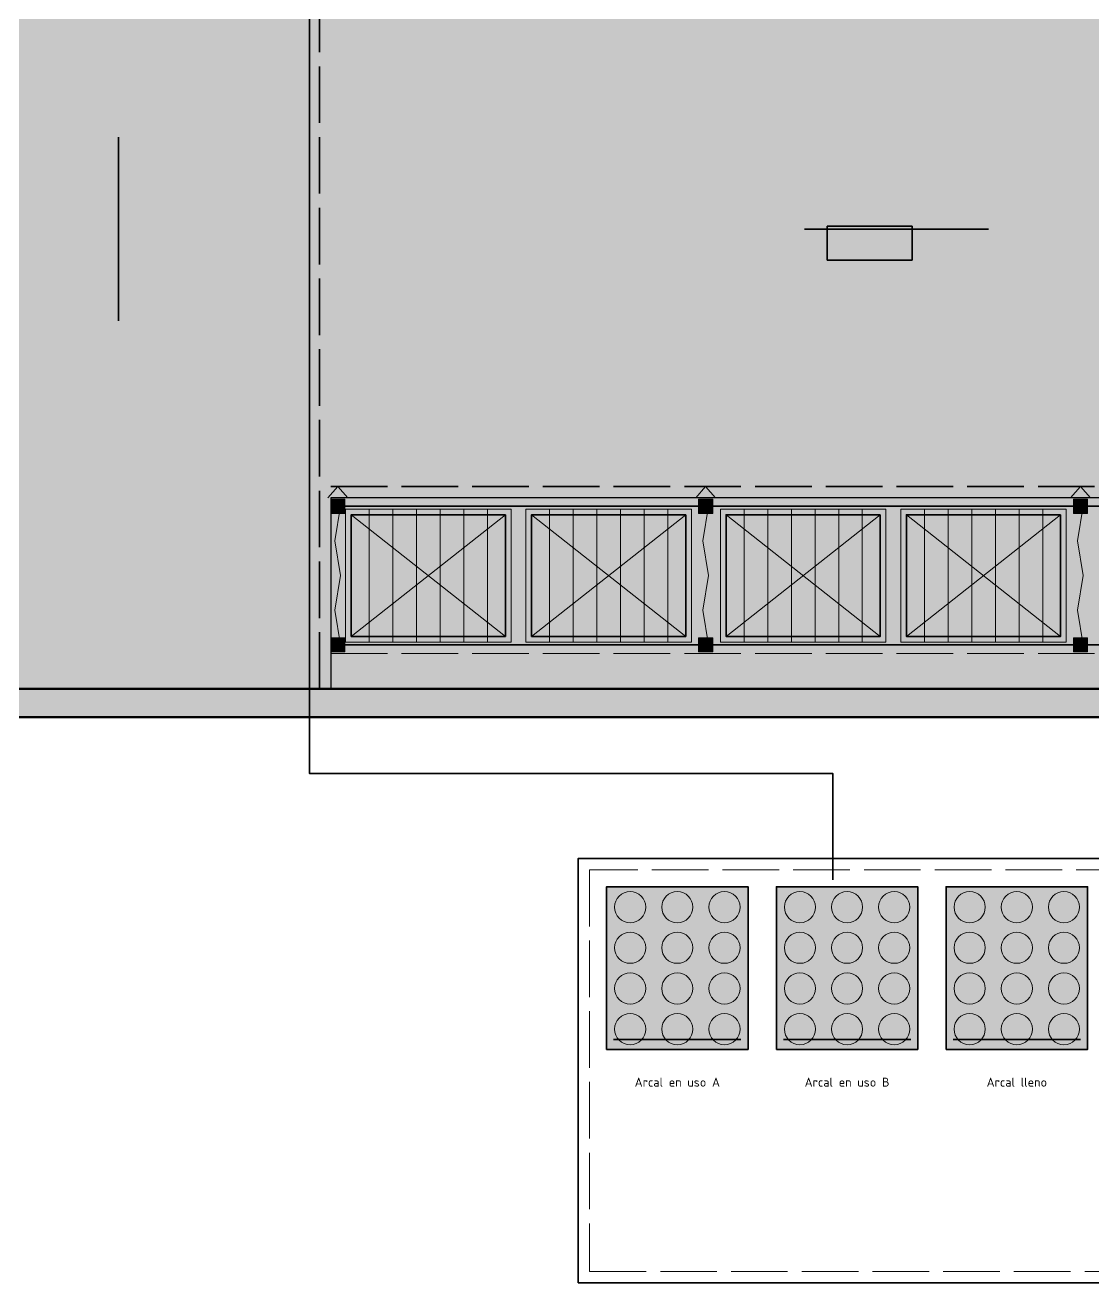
# Model space of a CAD drawing. Header units: millimetres. Extents: x 0 to 1189, y 0 to 841.
# Drawn here: x 678.9 to 754.4, y 126 to 214.9 of the extents above; entities that cross this region are included whole.
import ezdxf
from ezdxf.enums import TextEntityAlignment as Align

# ---------------------------------------------------------------- set-up
doc = ezdxf.new("R2010")
doc.units = ezdxf.units.MM
doc.linetypes.add('IRAM-E-TRAZOS', pattern=[5, 4, -1])
for name, color, linetype, lineweight in [('A-ABERTURA', 7, 'CONTINUOUS', 25), ('A-COLUMNA', 7, 'CONTINUOUS', 50), ('A-EQUIPO-FINO', 8, 'CONTINUOUS', 13), ('A-EQUIPO-OCULTO', 8, 'IRAM-E-TRAZOS', 13), ('A-EQUIPO-RELLENO', 9, 'CONTINUOUS', 13), ('A-EXTERIOR', 8, 'CONTINUOUS', 25), ('A-MURO', 7, 'CONTINUOUS', 50), ('A-RELLENO', 9, 'CONTINUOUS', 13), ('A-SECTOR', 1, 'CONTINUOUS', 25), ('A-SEGURIDAD', 1, 'IRAM-E-TRAZOS', 18), ('A-TEXTO', 7, 'CONTINUOUS', 18), ('I-SOLD', 211, 'CONTINUOUS', 35), ('S-ESCAPE', 3, 'CONTINUOUS', 35)]:
    doc.layers.add(name, color=color, linetype=linetype, lineweight=lineweight)
doc.layers.add('A-EQUIPO', color=30, linetype='CONTINUOUS', lineweight=35, true_color=0xe67800)
doc.layers.add('A-PASILLO', color=2, linetype='IRAM-E-TRAZOS', lineweight=35, true_color=0xd7a500)
doc.styles.add('ISO3098', font='isocpeur.ttf')

msp = doc.modelspace()

# ---------------------------------------------------------------- hatches: boundary and pattern name
at = {"layer": 'A-COLUMNA', "true_color": 0x000000}
h = msp.add_hatch(color=7, dxfattribs=at)
h.dxf.hatch_style = 1
h.paths.add_polyline_path([(699, 166), (703, 166), (703, 170), (699, 170)])
at = {"layer": 'A-EQUIPO-RELLENO', "true_color": 0x969ba0}
h = msp.add_hatch(color=7, dxfattribs=at)
h.dxf.hatch_style = 1
h.paths.add_polyline_path([(701.5, 181.4), (700.5, 181.4), (700.5, 180.4), (701.5, 180.4)])
h = msp.add_hatch(color=7, dxfattribs=at)
h.dxf.hatch_style = 1
h.paths.add_polyline_path([(727.5, 181.4), (726.5, 181.4), (726.5, 180.4), (727.5, 180.4)])
h = msp.add_hatch(color=7, dxfattribs=at)
h.dxf.hatch_style = 1
h.paths.add_polyline_path([(754, 181.4), (753, 181.4), (753, 180.4), (754, 180.4)])
at = {"layer": 'A-EQUIPO-RELLENO', "true_color": 0xeedec0}
h = msp.add_hatch(color=7, dxfattribs=at)
h.dxf.hatch_style = 1
h.paths.add_polyline_path([(713.25, 180.7), (701.55, 180.7), (701.55, 171.3), (713.25, 171.3)])
h = msp.add_hatch(color=7, dxfattribs=at)
h.dxf.hatch_style = 1
h.paths.add_polyline_path([(726, 180.7), (714.3, 180.7), (714.3, 171.3), (726, 171.3)])
h = msp.add_hatch(color=7, dxfattribs=at)
h.dxf.hatch_style = 1
h.paths.add_polyline_path([(739.75, 180.7), (728.05, 180.7), (728.05, 171.3), (739.75, 171.3)])
h = msp.add_hatch(color=7, dxfattribs=at)
h.dxf.hatch_style = 1
h.paths.add_polyline_path([(752.5, 180.7), (740.8, 180.7), (740.8, 171.3), (752.5, 171.3)])
at = {"layer": 'A-EQUIPO-RELLENO', "true_color": 0x969ba0}
h = msp.add_hatch(color=7, dxfattribs=at)
h.dxf.hatch_style = 1
h.paths.add_polyline_path([(701.5, 171.6), (700.5, 171.6), (700.5, 170.6), (701.5, 170.6)])
h = msp.add_hatch(color=7, dxfattribs=at)
h.dxf.hatch_style = 1
h.paths.add_polyline_path([(727.5, 171.6), (726.5, 171.6), (726.5, 170.6), (727.5, 170.6)])
h = msp.add_hatch(color=7, dxfattribs=at)
h.dxf.hatch_style = 1
h.paths.add_polyline_path([(754, 171.6), (753, 171.6), (753, 170.6), (754, 170.6)])
at = {"layer": 'A-EQUIPO-RELLENO', "true_color": 0xecece4}
h = msp.add_hatch(color=7, dxfattribs=at)
h.dxf.hatch_style = 1
h.paths.add_polyline_path([(720, 142.5), (730, 142.5), (730, 154), (720, 154)])
h = msp.add_hatch(color=7, dxfattribs=at)
h.dxf.hatch_style = 1
h.paths.add_polyline_path([(732, 142.5), (742, 142.5), (742, 154), (732, 154)])
h = msp.add_hatch(color=7, dxfattribs=at)
h.dxf.hatch_style = 1
h.paths.add_polyline_path([(744, 142.5), (754, 142.5), (754, 154), (744, 154)])
at = {"layer": 'A-EQUIPO-RELLENO', "true_color": 0x96b4d2}
h = msp.add_hatch(color=7, dxfattribs=at)
h.dxf.hatch_style = 1
h.paths.add_polyline_path([(722.767, 152.562), (722.729, 152.847), (722.619, 153.113), (722.444, 153.34), (722.217, 153.515), (721.951, 153.625), (721.667, 153.662), (721.382, 153.625), (721.117, 153.515), (720.889, 153.34), (720.714, 153.113), (720.604, 152.847), (720.567, 152.562), (720.604, 152.278), (720.714, 152.012), (720.889, 151.785), (721.117, 151.61), (721.382, 151.5), (721.667, 151.463), (721.951, 151.5), (722.217, 151.61), (722.444, 151.785), (722.619, 152.012), (722.729, 152.278)])
h = msp.add_hatch(color=7, dxfattribs=at)
h.dxf.hatch_style = 1
h.paths.add_polyline_path([(726.1, 152.562), (726.063, 152.847), (725.953, 153.113), (725.778, 153.34), (725.55, 153.515), (725.285, 153.625), (725, 153.662), (724.715, 153.625), (724.45, 153.515), (724.222, 153.34), (724.047, 153.113), (723.937, 152.847), (723.9, 152.562), (723.937, 152.278), (724.047, 152.012), (724.222, 151.785), (724.45, 151.61), (724.715, 151.5), (725, 151.463), (725.285, 151.5), (725.55, 151.61), (725.778, 151.785), (725.953, 152.012), (726.063, 152.278)])
h = msp.add_hatch(color=7, dxfattribs=at)
h.dxf.hatch_style = 1
h.paths.add_polyline_path([(729.433, 152.562), (729.396, 152.847), (729.286, 153.113), (729.111, 153.34), (728.883, 153.515), (728.618, 153.625), (728.333, 153.662), (728.049, 153.625), (727.783, 153.515), (727.556, 153.34), (727.381, 153.113), (727.271, 152.847), (727.233, 152.562), (727.271, 152.278), (727.381, 152.012), (727.556, 151.785), (727.783, 151.61), (728.049, 151.5), (728.333, 151.463), (728.618, 151.5), (728.883, 151.61), (729.111, 151.785), (729.286, 152.012), (729.396, 152.278)])
h = msp.add_hatch(color=7, dxfattribs=at)
h.dxf.hatch_style = 1
h.paths.add_polyline_path([(734.767, 152.562), (734.729, 152.847), (734.619, 153.113), (734.444, 153.34), (734.217, 153.515), (733.951, 153.625), (733.667, 153.662), (733.382, 153.625), (733.117, 153.515), (732.889, 153.34), (732.714, 153.113), (732.604, 152.847), (732.567, 152.562), (732.604, 152.278), (732.714, 152.012), (732.889, 151.785), (733.117, 151.61), (733.382, 151.5), (733.667, 151.463), (733.951, 151.5), (734.217, 151.61), (734.444, 151.785), (734.619, 152.012), (734.729, 152.278)])
h = msp.add_hatch(color=7, dxfattribs=at)
h.dxf.hatch_style = 1
h.paths.add_polyline_path([(738.1, 152.562), (738.063, 152.847), (737.953, 153.113), (737.778, 153.34), (737.55, 153.515), (737.285, 153.625), (737, 153.662), (736.715, 153.625), (736.45, 153.515), (736.222, 153.34), (736.047, 153.113), (735.937, 152.847), (735.9, 152.562), (735.937, 152.278), (736.047, 152.012), (736.222, 151.785), (736.45, 151.61), (736.715, 151.5), (737, 151.463), (737.285, 151.5), (737.55, 151.61), (737.778, 151.785), (737.953, 152.012), (738.063, 152.278)])
h = msp.add_hatch(color=7, dxfattribs=at)
h.dxf.hatch_style = 1
h.paths.add_polyline_path([(741.433, 152.562), (741.396, 152.847), (741.286, 153.113), (741.111, 153.34), (740.883, 153.515), (740.618, 153.625), (740.333, 153.662), (740.049, 153.625), (739.783, 153.515), (739.556, 153.34), (739.381, 153.113), (739.271, 152.847), (739.233, 152.562), (739.271, 152.278), (739.381, 152.012), (739.556, 151.785), (739.783, 151.61), (740.049, 151.5), (740.333, 151.463), (740.618, 151.5), (740.883, 151.61), (741.111, 151.785), (741.286, 152.012), (741.396, 152.278)])
h = msp.add_hatch(color=7, dxfattribs=at)
h.dxf.hatch_style = 1
h.paths.add_polyline_path([(746.767, 152.562), (746.729, 152.847), (746.619, 153.113), (746.444, 153.34), (746.217, 153.515), (745.951, 153.625), (745.667, 153.662), (745.382, 153.625), (745.117, 153.515), (744.889, 153.34), (744.714, 153.113), (744.604, 152.847), (744.567, 152.562), (744.604, 152.278), (744.714, 152.012), (744.889, 151.785), (745.117, 151.61), (745.382, 151.5), (745.667, 151.463), (745.951, 151.5), (746.217, 151.61), (746.444, 151.785), (746.619, 152.012), (746.729, 152.278)])
h = msp.add_hatch(color=7, dxfattribs=at)
h.dxf.hatch_style = 1
h.paths.add_polyline_path([(750.1, 152.562), (750.063, 152.847), (749.953, 153.113), (749.778, 153.34), (749.55, 153.515), (749.285, 153.625), (749, 153.662), (748.715, 153.625), (748.45, 153.515), (748.222, 153.34), (748.047, 153.113), (747.937, 152.847), (747.9, 152.562), (747.937, 152.278), (748.047, 152.012), (748.222, 151.785), (748.45, 151.61), (748.715, 151.5), (749, 151.463), (749.285, 151.5), (749.55, 151.61), (749.778, 151.785), (749.953, 152.012), (750.063, 152.278)])
h = msp.add_hatch(color=7, dxfattribs=at)
h.dxf.hatch_style = 1
h.paths.add_polyline_path([(753.433, 152.562), (753.396, 152.847), (753.286, 153.113), (753.111, 153.34), (752.883, 153.515), (752.618, 153.625), (752.333, 153.662), (752.049, 153.625), (751.783, 153.515), (751.556, 153.34), (751.381, 153.113), (751.271, 152.847), (751.233, 152.562), (751.271, 152.278), (751.381, 152.012), (751.556, 151.785), (751.783, 151.61), (752.049, 151.5), (752.333, 151.463), (752.618, 151.5), (752.883, 151.61), (753.111, 151.785), (753.286, 152.012), (753.396, 152.278)])
h = msp.add_hatch(color=7, dxfattribs=at)
h.dxf.hatch_style = 1
h.paths.add_polyline_path([(722.767, 149.688), (722.729, 149.972), (722.619, 150.237), (722.444, 150.465), (722.217, 150.64), (721.951, 150.75), (721.667, 150.787), (721.382, 150.75), (721.117, 150.64), (720.889, 150.465), (720.714, 150.237), (720.604, 149.972), (720.567, 149.688), (720.604, 149.403), (720.714, 149.137), (720.889, 148.91), (721.117, 148.735), (721.382, 148.625), (721.667, 148.588), (721.951, 148.625), (722.217, 148.735), (722.444, 148.91), (722.619, 149.137), (722.729, 149.403)])
h = msp.add_hatch(color=7, dxfattribs=at)
h.dxf.hatch_style = 1
h.paths.add_polyline_path([(726.1, 149.688), (726.063, 149.972), (725.953, 150.237), (725.778, 150.465), (725.55, 150.64), (725.285, 150.75), (725, 150.787), (724.715, 150.75), (724.45, 150.64), (724.222, 150.465), (724.047, 150.237), (723.937, 149.972), (723.9, 149.688), (723.937, 149.403), (724.047, 149.137), (724.222, 148.91), (724.45, 148.735), (724.715, 148.625), (725, 148.588), (725.285, 148.625), (725.55, 148.735), (725.778, 148.91), (725.953, 149.137), (726.063, 149.403)])
h = msp.add_hatch(color=7, dxfattribs=at)
h.dxf.hatch_style = 1
h.paths.add_polyline_path([(729.433, 149.688), (729.396, 149.972), (729.286, 150.237), (729.111, 150.465), (728.883, 150.64), (728.618, 150.75), (728.333, 150.787), (728.049, 150.75), (727.783, 150.64), (727.556, 150.465), (727.381, 150.237), (727.271, 149.972), (727.233, 149.688), (727.271, 149.403), (727.381, 149.137), (727.556, 148.91), (727.783, 148.735), (728.049, 148.625), (728.333, 148.588), (728.618, 148.625), (728.883, 148.735), (729.111, 148.91), (729.286, 149.137), (729.396, 149.403)])
h = msp.add_hatch(color=7, dxfattribs=at)
h.dxf.hatch_style = 1
h.paths.add_polyline_path([(734.767, 149.688), (734.729, 149.972), (734.619, 150.237), (734.444, 150.465), (734.217, 150.64), (733.951, 150.75), (733.667, 150.787), (733.382, 150.75), (733.117, 150.64), (732.889, 150.465), (732.714, 150.237), (732.604, 149.972), (732.567, 149.688), (732.604, 149.403), (732.714, 149.137), (732.889, 148.91), (733.117, 148.735), (733.382, 148.625), (733.667, 148.588), (733.951, 148.625), (734.217, 148.735), (734.444, 148.91), (734.619, 149.137), (734.729, 149.403)])
h = msp.add_hatch(color=7, dxfattribs=at)
h.dxf.hatch_style = 1
h.paths.add_polyline_path([(738.1, 149.688), (738.063, 149.972), (737.953, 150.237), (737.778, 150.465), (737.55, 150.64), (737.285, 150.75), (737, 150.787), (736.715, 150.75), (736.45, 150.64), (736.222, 150.465), (736.047, 150.237), (735.937, 149.972), (735.9, 149.688), (735.937, 149.403), (736.047, 149.137), (736.222, 148.91), (736.45, 148.735), (736.715, 148.625), (737, 148.588), (737.285, 148.625), (737.55, 148.735), (737.778, 148.91), (737.953, 149.137), (738.063, 149.403)])
h = msp.add_hatch(color=7, dxfattribs=at)
h.dxf.hatch_style = 1
h.paths.add_polyline_path([(741.433, 149.688), (741.396, 149.972), (741.286, 150.237), (741.111, 150.465), (740.883, 150.64), (740.618, 150.75), (740.333, 150.787), (740.049, 150.75), (739.783, 150.64), (739.556, 150.465), (739.381, 150.237), (739.271, 149.972), (739.233, 149.688), (739.271, 149.403), (739.381, 149.137), (739.556, 148.91), (739.783, 148.735), (740.049, 148.625), (740.333, 148.588), (740.618, 148.625), (740.883, 148.735), (741.111, 148.91), (741.286, 149.137), (741.396, 149.403)])
h = msp.add_hatch(color=7, dxfattribs=at)
h.dxf.hatch_style = 1
h.paths.add_polyline_path([(746.767, 149.688), (746.729, 149.972), (746.619, 150.237), (746.444, 150.465), (746.217, 150.64), (745.951, 150.75), (745.667, 150.787), (745.382, 150.75), (745.117, 150.64), (744.889, 150.465), (744.714, 150.237), (744.604, 149.972), (744.567, 149.688), (744.604, 149.403), (744.714, 149.137), (744.889, 148.91), (745.117, 148.735), (745.382, 148.625), (745.667, 148.588), (745.951, 148.625), (746.217, 148.735), (746.444, 148.91), (746.619, 149.137), (746.729, 149.403)])
h = msp.add_hatch(color=7, dxfattribs=at)
h.dxf.hatch_style = 1
h.paths.add_polyline_path([(750.1, 149.688), (750.063, 149.972), (749.953, 150.237), (749.778, 150.465), (749.55, 150.64), (749.285, 150.75), (749, 150.787), (748.715, 150.75), (748.45, 150.64), (748.222, 150.465), (748.047, 150.237), (747.937, 149.972), (747.9, 149.688), (747.937, 149.403), (748.047, 149.137), (748.222, 148.91), (748.45, 148.735), (748.715, 148.625), (749, 148.588), (749.285, 148.625), (749.55, 148.735), (749.778, 148.91), (749.953, 149.137), (750.063, 149.403)])
h = msp.add_hatch(color=7, dxfattribs=at)
h.dxf.hatch_style = 1
h.paths.add_polyline_path([(753.433, 149.688), (753.396, 149.972), (753.286, 150.237), (753.111, 150.465), (752.883, 150.64), (752.618, 150.75), (752.333, 150.787), (752.049, 150.75), (751.783, 150.64), (751.556, 150.465), (751.381, 150.237), (751.271, 149.972), (751.233, 149.688), (751.271, 149.403), (751.381, 149.137), (751.556, 148.91), (751.783, 148.735), (752.049, 148.625), (752.333, 148.588), (752.618, 148.625), (752.883, 148.735), (753.111, 148.91), (753.286, 149.137), (753.396, 149.403)])
h = msp.add_hatch(color=7, dxfattribs=at)
h.dxf.hatch_style = 1
h.paths.add_polyline_path([(722.767, 146.812), (722.729, 147.097), (722.619, 147.362), (722.444, 147.59), (722.217, 147.765), (721.951, 147.875), (721.667, 147.913), (721.382, 147.875), (721.117, 147.765), (720.889, 147.59), (720.714, 147.362), (720.604, 147.097), (720.567, 146.812), (720.604, 146.528), (720.714, 146.262), (720.889, 146.035), (721.117, 145.86), (721.382, 145.75), (721.667, 145.713), (721.951, 145.75), (722.217, 145.86), (722.444, 146.035), (722.619, 146.262), (722.729, 146.528)])
h = msp.add_hatch(color=7, dxfattribs=at)
h.dxf.hatch_style = 1
h.paths.add_polyline_path([(726.1, 146.812), (726.063, 147.097), (725.953, 147.362), (725.778, 147.59), (725.55, 147.765), (725.285, 147.875), (725, 147.913), (724.715, 147.875), (724.45, 147.765), (724.222, 147.59), (724.047, 147.362), (723.937, 147.097), (723.9, 146.812), (723.937, 146.528), (724.047, 146.262), (724.222, 146.035), (724.45, 145.86), (724.715, 145.75), (725, 145.713), (725.285, 145.75), (725.55, 145.86), (725.778, 146.035), (725.953, 146.262), (726.063, 146.528)])
h = msp.add_hatch(color=7, dxfattribs=at)
h.dxf.hatch_style = 1
h.paths.add_polyline_path([(729.433, 146.812), (729.396, 147.097), (729.286, 147.362), (729.111, 147.59), (728.883, 147.765), (728.618, 147.875), (728.333, 147.913), (728.049, 147.875), (727.783, 147.765), (727.556, 147.59), (727.381, 147.362), (727.271, 147.097), (727.233, 146.812), (727.271, 146.528), (727.381, 146.262), (727.556, 146.035), (727.783, 145.86), (728.049, 145.75), (728.333, 145.713), (728.618, 145.75), (728.883, 145.86), (729.111, 146.035), (729.286, 146.262), (729.396, 146.528)])
h = msp.add_hatch(color=7, dxfattribs=at)
h.dxf.hatch_style = 1
h.paths.add_polyline_path([(734.767, 146.812), (734.729, 147.097), (734.619, 147.362), (734.444, 147.59), (734.217, 147.765), (733.951, 147.875), (733.667, 147.913), (733.382, 147.875), (733.117, 147.765), (732.889, 147.59), (732.714, 147.362), (732.604, 147.097), (732.567, 146.812), (732.604, 146.528), (732.714, 146.262), (732.889, 146.035), (733.117, 145.86), (733.382, 145.75), (733.667, 145.713), (733.951, 145.75), (734.217, 145.86), (734.444, 146.035), (734.619, 146.262), (734.729, 146.528)])
h = msp.add_hatch(color=7, dxfattribs=at)
h.dxf.hatch_style = 1
h.paths.add_polyline_path([(738.1, 146.812), (738.063, 147.097), (737.953, 147.362), (737.778, 147.59), (737.55, 147.765), (737.285, 147.875), (737, 147.913), (736.715, 147.875), (736.45, 147.765), (736.222, 147.59), (736.047, 147.362), (735.937, 147.097), (735.9, 146.812), (735.937, 146.528), (736.047, 146.262), (736.222, 146.035), (736.45, 145.86), (736.715, 145.75), (737, 145.713), (737.285, 145.75), (737.55, 145.86), (737.778, 146.035), (737.953, 146.262), (738.063, 146.528)])
h = msp.add_hatch(color=7, dxfattribs=at)
h.dxf.hatch_style = 1
h.paths.add_polyline_path([(741.433, 146.812), (741.396, 147.097), (741.286, 147.362), (741.111, 147.59), (740.883, 147.765), (740.618, 147.875), (740.333, 147.913), (740.049, 147.875), (739.783, 147.765), (739.556, 147.59), (739.381, 147.362), (739.271, 147.097), (739.233, 146.812), (739.271, 146.528), (739.381, 146.262), (739.556, 146.035), (739.783, 145.86), (740.049, 145.75), (740.333, 145.713), (740.618, 145.75), (740.883, 145.86), (741.111, 146.035), (741.286, 146.262), (741.396, 146.528)])
h = msp.add_hatch(color=7, dxfattribs=at)
h.dxf.hatch_style = 1
h.paths.add_polyline_path([(746.767, 146.812), (746.729, 147.097), (746.619, 147.362), (746.444, 147.59), (746.217, 147.765), (745.951, 147.875), (745.667, 147.913), (745.382, 147.875), (745.117, 147.765), (744.889, 147.59), (744.714, 147.362), (744.604, 147.097), (744.567, 146.812), (744.604, 146.528), (744.714, 146.262), (744.889, 146.035), (745.117, 145.86), (745.382, 145.75), (745.667, 145.713), (745.951, 145.75), (746.217, 145.86), (746.444, 146.035), (746.619, 146.262), (746.729, 146.528)])
h = msp.add_hatch(color=7, dxfattribs=at)
h.dxf.hatch_style = 1
h.paths.add_polyline_path([(750.1, 146.812), (750.063, 147.097), (749.953, 147.362), (749.778, 147.59), (749.55, 147.765), (749.285, 147.875), (749, 147.913), (748.715, 147.875), (748.45, 147.765), (748.222, 147.59), (748.047, 147.362), (747.937, 147.097), (747.9, 146.812), (747.937, 146.528), (748.047, 146.262), (748.222, 146.035), (748.45, 145.86), (748.715, 145.75), (749, 145.713), (749.285, 145.75), (749.55, 145.86), (749.778, 146.035), (749.953, 146.262), (750.063, 146.528)])
h = msp.add_hatch(color=7, dxfattribs=at)
h.dxf.hatch_style = 1
h.paths.add_polyline_path([(753.433, 146.812), (753.396, 147.097), (753.286, 147.362), (753.111, 147.59), (752.883, 147.765), (752.618, 147.875), (752.333, 147.913), (752.049, 147.875), (751.783, 147.765), (751.556, 147.59), (751.381, 147.362), (751.271, 147.097), (751.233, 146.812), (751.271, 146.528), (751.381, 146.262), (751.556, 146.035), (751.783, 145.86), (752.049, 145.75), (752.333, 145.713), (752.618, 145.75), (752.883, 145.86), (753.111, 146.035), (753.286, 146.262), (753.396, 146.528)])
h = msp.add_hatch(color=7, dxfattribs=at)
h.dxf.hatch_style = 1
h.paths.add_polyline_path([(722.767, 143.938), (722.729, 144.222), (722.619, 144.488), (722.444, 144.715), (722.217, 144.89), (721.951, 145), (721.667, 145.037), (721.382, 145), (721.117, 144.89), (720.889, 144.715), (720.714, 144.488), (720.604, 144.222), (720.567, 143.938), (720.604, 143.653), (720.714, 143.387), (720.889, 143.16), (721.117, 142.985), (721.382, 142.875), (721.667, 142.838), (721.951, 142.875), (722.217, 142.985), (722.444, 143.16), (722.619, 143.387), (722.729, 143.653)])
h = msp.add_hatch(color=7, dxfattribs=at)
h.dxf.hatch_style = 1
h.paths.add_polyline_path([(726.1, 143.938), (726.063, 144.222), (725.953, 144.488), (725.778, 144.715), (725.55, 144.89), (725.285, 145), (725, 145.037), (724.715, 145), (724.45, 144.89), (724.222, 144.715), (724.047, 144.488), (723.937, 144.222), (723.9, 143.938), (723.937, 143.653), (724.047, 143.387), (724.222, 143.16), (724.45, 142.985), (724.715, 142.875), (725, 142.838), (725.285, 142.875), (725.55, 142.985), (725.778, 143.16), (725.953, 143.387), (726.063, 143.653)])
h = msp.add_hatch(color=7, dxfattribs=at)
h.dxf.hatch_style = 1
h.paths.add_polyline_path([(729.433, 143.938), (729.396, 144.222), (729.286, 144.488), (729.111, 144.715), (728.883, 144.89), (728.618, 145), (728.333, 145.037), (728.049, 145), (727.783, 144.89), (727.556, 144.715), (727.381, 144.488), (727.271, 144.222), (727.233, 143.938), (727.271, 143.653), (727.381, 143.387), (727.556, 143.16), (727.783, 142.985), (728.049, 142.875), (728.333, 142.838), (728.618, 142.875), (728.883, 142.985), (729.111, 143.16), (729.286, 143.387), (729.396, 143.653)])
h = msp.add_hatch(color=7, dxfattribs=at)
h.dxf.hatch_style = 1
h.paths.add_polyline_path([(734.767, 143.938), (734.729, 144.222), (734.619, 144.488), (734.444, 144.715), (734.217, 144.89), (733.951, 145), (733.667, 145.037), (733.382, 145), (733.117, 144.89), (732.889, 144.715), (732.714, 144.488), (732.604, 144.222), (732.567, 143.938), (732.604, 143.653), (732.714, 143.387), (732.889, 143.16), (733.117, 142.985), (733.382, 142.875), (733.667, 142.838), (733.951, 142.875), (734.217, 142.985), (734.444, 143.16), (734.619, 143.387), (734.729, 143.653)])
h = msp.add_hatch(color=7, dxfattribs=at)
h.dxf.hatch_style = 1
h.paths.add_polyline_path([(738.1, 143.938), (738.063, 144.222), (737.953, 144.488), (737.778, 144.715), (737.55, 144.89), (737.285, 145), (737, 145.037), (736.715, 145), (736.45, 144.89), (736.222, 144.715), (736.047, 144.488), (735.937, 144.222), (735.9, 143.938), (735.937, 143.653), (736.047, 143.387), (736.222, 143.16), (736.45, 142.985), (736.715, 142.875), (737, 142.838), (737.285, 142.875), (737.55, 142.985), (737.778, 143.16), (737.953, 143.387), (738.063, 143.653)])
h = msp.add_hatch(color=7, dxfattribs=at)
h.dxf.hatch_style = 1
h.paths.add_polyline_path([(741.433, 143.938), (741.396, 144.222), (741.286, 144.488), (741.111, 144.715), (740.883, 144.89), (740.618, 145), (740.333, 145.037), (740.049, 145), (739.783, 144.89), (739.556, 144.715), (739.381, 144.488), (739.271, 144.222), (739.233, 143.938), (739.271, 143.653), (739.381, 143.387), (739.556, 143.16), (739.783, 142.985), (740.049, 142.875), (740.333, 142.838), (740.618, 142.875), (740.883, 142.985), (741.111, 143.16), (741.286, 143.387), (741.396, 143.653)])
h = msp.add_hatch(color=7, dxfattribs=at)
h.dxf.hatch_style = 1
h.paths.add_polyline_path([(746.767, 143.938), (746.729, 144.222), (746.619, 144.488), (746.444, 144.715), (746.217, 144.89), (745.951, 145), (745.667, 145.037), (745.382, 145), (745.117, 144.89), (744.889, 144.715), (744.714, 144.488), (744.604, 144.222), (744.567, 143.938), (744.604, 143.653), (744.714, 143.387), (744.889, 143.16), (745.117, 142.985), (745.382, 142.875), (745.667, 142.838), (745.951, 142.875), (746.217, 142.985), (746.444, 143.16), (746.619, 143.387), (746.729, 143.653)])
h = msp.add_hatch(color=7, dxfattribs=at)
h.dxf.hatch_style = 1
h.paths.add_polyline_path([(750.1, 143.938), (750.063, 144.222), (749.953, 144.488), (749.778, 144.715), (749.55, 144.89), (749.285, 145), (749, 145.037), (748.715, 145), (748.45, 144.89), (748.222, 144.715), (748.047, 144.488), (747.937, 144.222), (747.9, 143.938), (747.937, 143.653), (748.047, 143.387), (748.222, 143.16), (748.45, 142.985), (748.715, 142.875), (749, 142.838), (749.285, 142.875), (749.55, 142.985), (749.778, 143.16), (749.953, 143.387), (750.063, 143.653)])
h = msp.add_hatch(color=7, dxfattribs=at)
h.dxf.hatch_style = 1
h.paths.add_polyline_path([(753.433, 143.938), (753.396, 144.222), (753.286, 144.488), (753.111, 144.715), (752.883, 144.89), (752.618, 145), (752.333, 145.037), (752.049, 145), (751.783, 144.89), (751.556, 144.715), (751.381, 144.488), (751.271, 144.222), (751.233, 143.938), (751.271, 143.653), (751.381, 143.387), (751.556, 143.16), (751.783, 142.985), (752.049, 142.875), (752.333, 142.838), (752.618, 142.875), (752.883, 142.985), (753.111, 143.16), (753.286, 143.387), (753.396, 143.653)])
at = {"layer": 'A-MURO', "true_color": 0x464646}
h = msp.add_hatch(color=7, dxfattribs=at)
h.dxf.hatch_style = 1
h.paths.add_polyline_path([(663, 166), (663, 168), (835, 168), (835, 166)])
at = {"layer": 'A-RELLENO', "true_color": 0xe2e2e2}
h = msp.add_hatch(color=7, dxfattribs=at)
h.dxf.hatch_style = 1
h.paths.add_polyline_path([(670.5, 168), (700.5, 168), (700.5, 303), (670.5, 303)])
h = msp.add_hatch(color=7, dxfattribs=at)
h.dxf.hatch_style = 1
h.paths.add_polyline_path([(700.5, 181.5), (853, 181.5), (853, 217.5), (700.5, 217.5)])
at = {"layer": 'A-RELLENO', "true_color": 0xc8e8c8}
h = msp.add_hatch(color=7, dxfattribs=at)
h.dxf.hatch_style = 1
h.paths.add_polyline_path([(700.5, 168), (853, 168), (853, 181.5), (700.5, 181.5)])
at = {"layer": 'S-ESCAPE', "true_color": 0x008c46}
h = msp.add_hatch(color=7, dxfattribs=at)
h.dxf.hatch_style = 1
h.paths.add_polyline_path([(747, 200.5), (744.8, 201.25), (744.8, 199.75)])
h = msp.add_hatch(color=7, dxfattribs=at)
h.dxf.hatch_style = 1
h.paths.add_polyline_path([(735.6, 198.3), (738.6, 198.3), (738.6, 200.7), (735.6, 200.7)])
h = msp.add_hatch(color=7, dxfattribs=at)
h.dxf.hatch_style = 1
h.paths.add_polyline_path([(685.5, 194), (686.25, 196.2), (684.75, 196.2)])

# ---------------------------------------------------------------- linework, layer by layer
at = {"layer": 'A-ABERTURA'}
msp.add_line((746, 126), (762, 126), dxfattribs=at)
at = {"layer": 'A-EQUIPO'}
for p, q in [((833, 180.9), (700.5, 180.9)), ((833, 171.1), (700.5, 171.1)), ((720.5, 143.2), (729.5, 143.2)), ((732.5, 143.2), (741.5, 143.2)), ((744.5, 143.2), (753.5, 143.2))]:
    msp.add_line(p, q, dxfattribs=at)
for points in [[(712.85, 180.3), (701.95, 180.3), (701.95, 171.7), (712.85, 171.7)], [(725.6, 180.3), (714.7, 180.3), (714.7, 171.7), (725.6, 171.7)], [(739.35, 180.3), (728.45, 180.3), (728.45, 171.7), (739.35, 171.7)], [(752.1, 180.3), (741.2, 180.3), (741.2, 171.7), (752.1, 171.7)], [(718, 126), (788, 126), (788, 156), (718, 156)], [(720, 142.5), (730, 142.5), (730, 154), (720, 154)], [(732, 142.5), (742, 142.5), (742, 154), (732, 154)], [(744, 142.5), (754, 142.5), (754, 154), (744, 154)]]:
    msp.add_lwpolyline(points, close=True, dxfattribs=at)
at = {"layer": 'A-EQUIPO-FINO'}
for p, q in [((703.221, 180.7), (703.221, 171.3)), ((704.893, 180.7), (704.893, 171.3)), ((706.564, 180.7), (706.564, 171.3)), ((708.236, 180.7), (708.236, 171.3)), ((709.907, 180.7), (709.907, 171.3)), ((711.579, 180.7), (711.579, 171.3)), ((715.971, 180.7), (715.971, 171.3)), ((717.643, 180.7), (717.643, 171.3)), ((719.314, 180.7), (719.314, 171.3)), ((720.986, 180.7), (720.986, 171.3)), ((722.657, 180.7), (722.657, 171.3)), ((724.329, 180.7), (724.329, 171.3)), ((729.721, 180.7), (729.721, 171.3)), ((731.393, 180.7), (731.393, 171.3)), ((733.064, 180.7), (733.064, 171.3)), ((734.736, 180.7), (734.736, 171.3)), ((736.407, 180.7), (736.407, 171.3)), ((738.079, 180.7), (738.079, 171.3)), ((742.471, 180.7), (742.471, 171.3)), ((744.143, 180.7), (744.143, 171.3)), ((745.814, 180.7), (745.814, 171.3)), ((747.486, 180.7), (747.486, 171.3)), ((749.157, 180.7), (749.157, 171.3)), ((750.829, 180.7), (750.829, 171.3)), ((712.85, 180.3), (701.95, 171.7)), ((712.85, 171.7), (701.95, 180.3)), ((725.6, 180.3), (714.7, 171.7)), ((725.6, 171.7), (714.7, 180.3)), ((739.35, 180.3), (728.45, 171.7)), ((739.35, 171.7), (728.45, 180.3)), ((752.1, 180.3), (741.2, 171.7)), ((752.1, 171.7), (741.2, 180.3))]:
    msp.add_line(p, q, dxfattribs=at)
for points in [[(701.5, 181.4), (700.5, 181.4), (700.5, 180.4), (701.5, 180.4)], [(727.5, 181.4), (726.5, 181.4), (726.5, 180.4), (727.5, 180.4)], [(754, 181.4), (753, 181.4), (753, 180.4), (754, 180.4)], [(713.25, 180.7), (701.55, 180.7), (701.55, 171.3), (713.25, 171.3)], [(726, 180.7), (714.3, 180.7), (714.3, 171.3), (726, 171.3)], [(739.75, 180.7), (728.05, 180.7), (728.05, 171.3), (739.75, 171.3)], [(752.5, 180.7), (740.8, 180.7), (740.8, 171.3), (752.5, 171.3)], [(701.5, 171.6), (700.5, 171.6), (700.5, 170.6), (701.5, 170.6)], [(727.5, 171.6), (726.5, 171.6), (726.5, 170.6), (727.5, 170.6)], [(754, 171.6), (753, 171.6), (753, 170.6), (754, 170.6)]]:
    msp.add_lwpolyline(points, close=True, dxfattribs=at)
for points in [[(701.2, 180.9), (700.8, 178.45), (701.2, 176), (700.8, 173.55), (701.2, 171.1)], [(727.2, 180.9), (726.8, 178.45), (727.2, 176), (726.8, 173.55), (727.2, 171.1)], [(753.7, 180.9), (753.3, 178.45), (753.7, 176), (753.3, 173.55), (753.7, 171.1)]]:
    msp.add_lwpolyline(points, dxfattribs=at)
for centre in [(721.667, 152.562), (725, 152.562), (728.333, 152.562), (733.667, 152.562), (737, 152.562), (740.333, 152.562), (745.667, 152.562), (749, 152.562), (752.333, 152.562), (721.667, 149.688), (725, 149.688), (728.333, 149.688), (733.667, 149.688), (737, 149.688), (740.333, 149.688), (745.667, 149.688), (749, 149.688), (752.333, 149.688), (721.667, 146.812), (725, 146.812), (728.333, 146.812), (733.667, 146.812), (737, 146.812), (740.333, 146.812), (745.667, 146.812), (749, 146.812), (752.333, 146.812), (721.667, 143.938), (725, 143.938), (728.333, 143.938), (733.667, 143.938), (737, 143.938), (740.333, 143.938), (745.667, 143.938), (749, 143.938), (752.333, 143.938)]:
    msp.add_circle(centre, 1.1, dxfattribs=at)
at = {"layer": 'A-EQUIPO-OCULTO'}
for points in [[(833, 181.5), (700.5, 181.5), (700.5, 170.5), (833, 170.5)], [(718.8, 126.8), (787.2, 126.8), (787.2, 155.2), (718.8, 155.2)]]:
    msp.add_lwpolyline(points, close=True, dxfattribs=at)
at = {"layer": 'A-EXTERIOR'}
msp.add_lwpolyline([(893, 166), (33, 166)], dxfattribs=at)
at = {"layer": 'A-MURO'}
msp.add_lwpolyline([(663, 166), (663, 168), (835, 168), (835, 166)], close=True, dxfattribs=at)
at = {"layer": 'A-PASILLO'}
for p, q in [((699.7, 168), (699.7, 303)), ((700.5, 182.3), (853, 182.3))]:
    msp.add_line(p, q, dxfattribs=at)
at = {"layer": 'A-SECTOR'}
msp.add_lwpolyline([(700.5, 168), (853, 168), (853, 181.5), (700.5, 181.5)], close=True, dxfattribs=at)
at = {"layer": 'A-SEGURIDAD'}
for points in [[(701.7, 181.5), (701, 182.3), (700.3, 181.5)], [(727.7, 181.5), (727, 182.3), (726.3, 181.5)], [(754.2, 181.5), (753.5, 182.3), (752.8, 181.5)]]:
    msp.add_lwpolyline(points, dxfattribs=at)
at = {"layer": 'I-SOLD'}
msp.add_lwpolyline([(736, 154.5), (736, 162), (699, 162), (699, 351), (453.5, 351), (453.5, 614)], dxfattribs=at)
at = {"layer": 'S-ESCAPE'}
for p, q in [((685.5, 207), (685.5, 194)), ((734, 200.5), (747, 200.5))]:
    msp.add_line(p, q, dxfattribs=at)
msp.add_lwpolyline([(735.6, 198.3), (741.6, 198.3), (741.6, 200.7), (735.6, 200.7)], close=True, dxfattribs=at)

# ---------------------------------------------------------------- texts
at = {"layer": 'A-TEXTO', "style": 'ISO3098'}
for s, p in [('Arcal en uso A', (725, 140.5)), ('Arcal en uso B', (737, 140.5)), ('Arcal lleno', (749, 140.5))]:
    msp.add_text(s, height=0.63, dxfattribs=at).set_placement(p, align=Align.TOP_CENTER)

doc.saveas('drawing.dxf')
